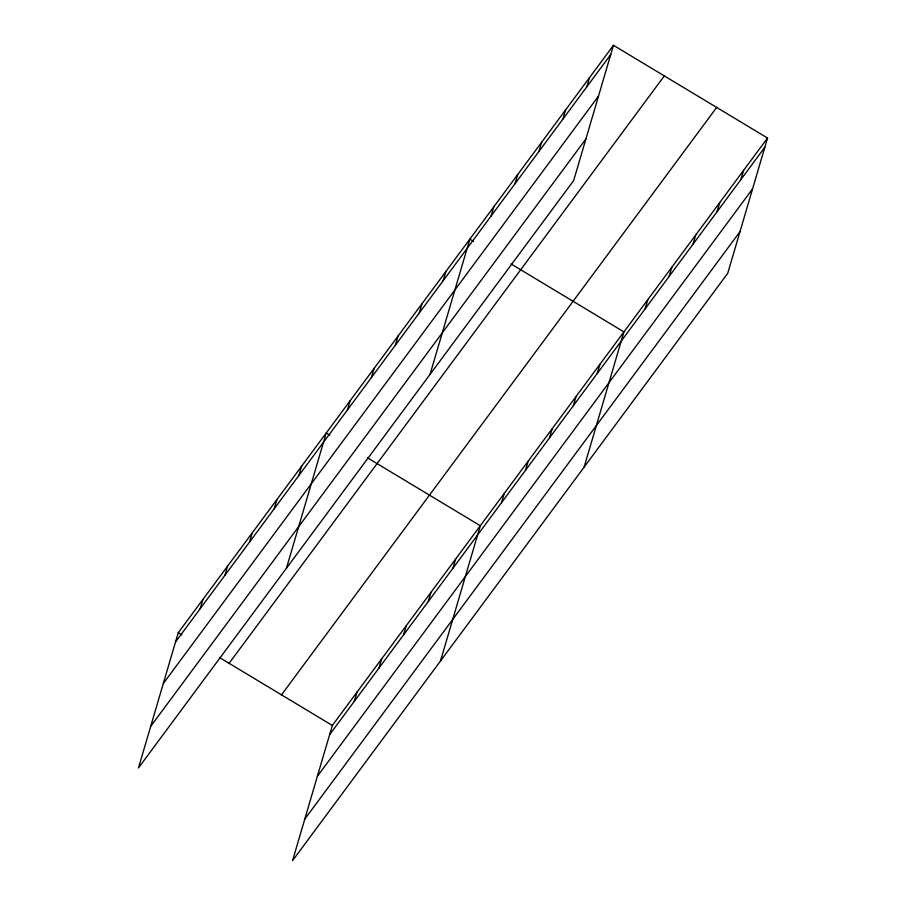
<?xml version="1.0" encoding="UTF-8"?>
<svg xmlns="http://www.w3.org/2000/svg" width="906" height="906" viewBox="0 0 906 906"><rect width="100%" height="100%" fill="white"/><g stroke="black" fill="none" stroke-linecap="round" stroke-linejoin="round"><path stroke-width="1.36" d="M613.464 45.3L178.267 632.705L138.459 767.948L573.668 180.543L613.464 45.3L767.541 138.052L727.733 273.295L292.536 860.7L332.332 725.457L767.541 138.052M200.215 608.639L202.921 599.421M224.869 575.355L227.587 566.137M249.535 542.071L252.253 532.853M274.201 508.787L276.908 499.557M298.855 475.503L301.573 466.273M286.432 568.232L326.228 432.989L329.863 435.174M347.451 409.908L350.169 400.679M371.392 377.598L374.11 368.38M395.333 345.288L398.04 336.069M419.263 312.978L421.981 303.759M443.204 280.679L445.911 271.449M430.044 374.382L469.852 239.15L473.487 241.336M491.075 216.058L493.781 206.84M354.28 701.391L356.998 692.173M515.004 183.748L517.722 174.53M378.946 668.107L381.664 658.889M538.945 151.449L541.663 142.219M403.612 634.823L406.318 625.593M562.875 119.139L565.593 109.92M428.266 601.539L430.984 592.309M586.816 86.829L589.534 77.61M452.932 568.243L455.639 559.025M440.497 660.984L480.305 525.74L367.394 457.768M501.528 502.649L504.246 493.43M525.469 470.35L528.175 461.12M549.398 438.04L552.116 428.821M573.339 405.729L576.046 396.511M597.269 373.419L599.987 364.201M584.121 467.134L623.917 331.89L511.007 263.918M645.14 308.81L647.858 299.592M669.081 276.5L671.799 267.281M693.022 244.19L695.729 234.971M716.952 211.891L719.67 202.661M740.893 179.581L743.6 170.362M175.549 641.935L610.757 54.519M163.306 683.52L598.515 96.104M150.702 726.363L585.899 138.958M229.105 663.317L664.313 75.911M281.494 694.845L716.691 107.44M329.625 734.675L764.823 147.27M317.383 776.261L752.58 188.856M304.778 819.115L739.976 231.71M178.267 632.705L181.891 634.891M219.422 657.484L332.332 725.457"/></g></svg>
